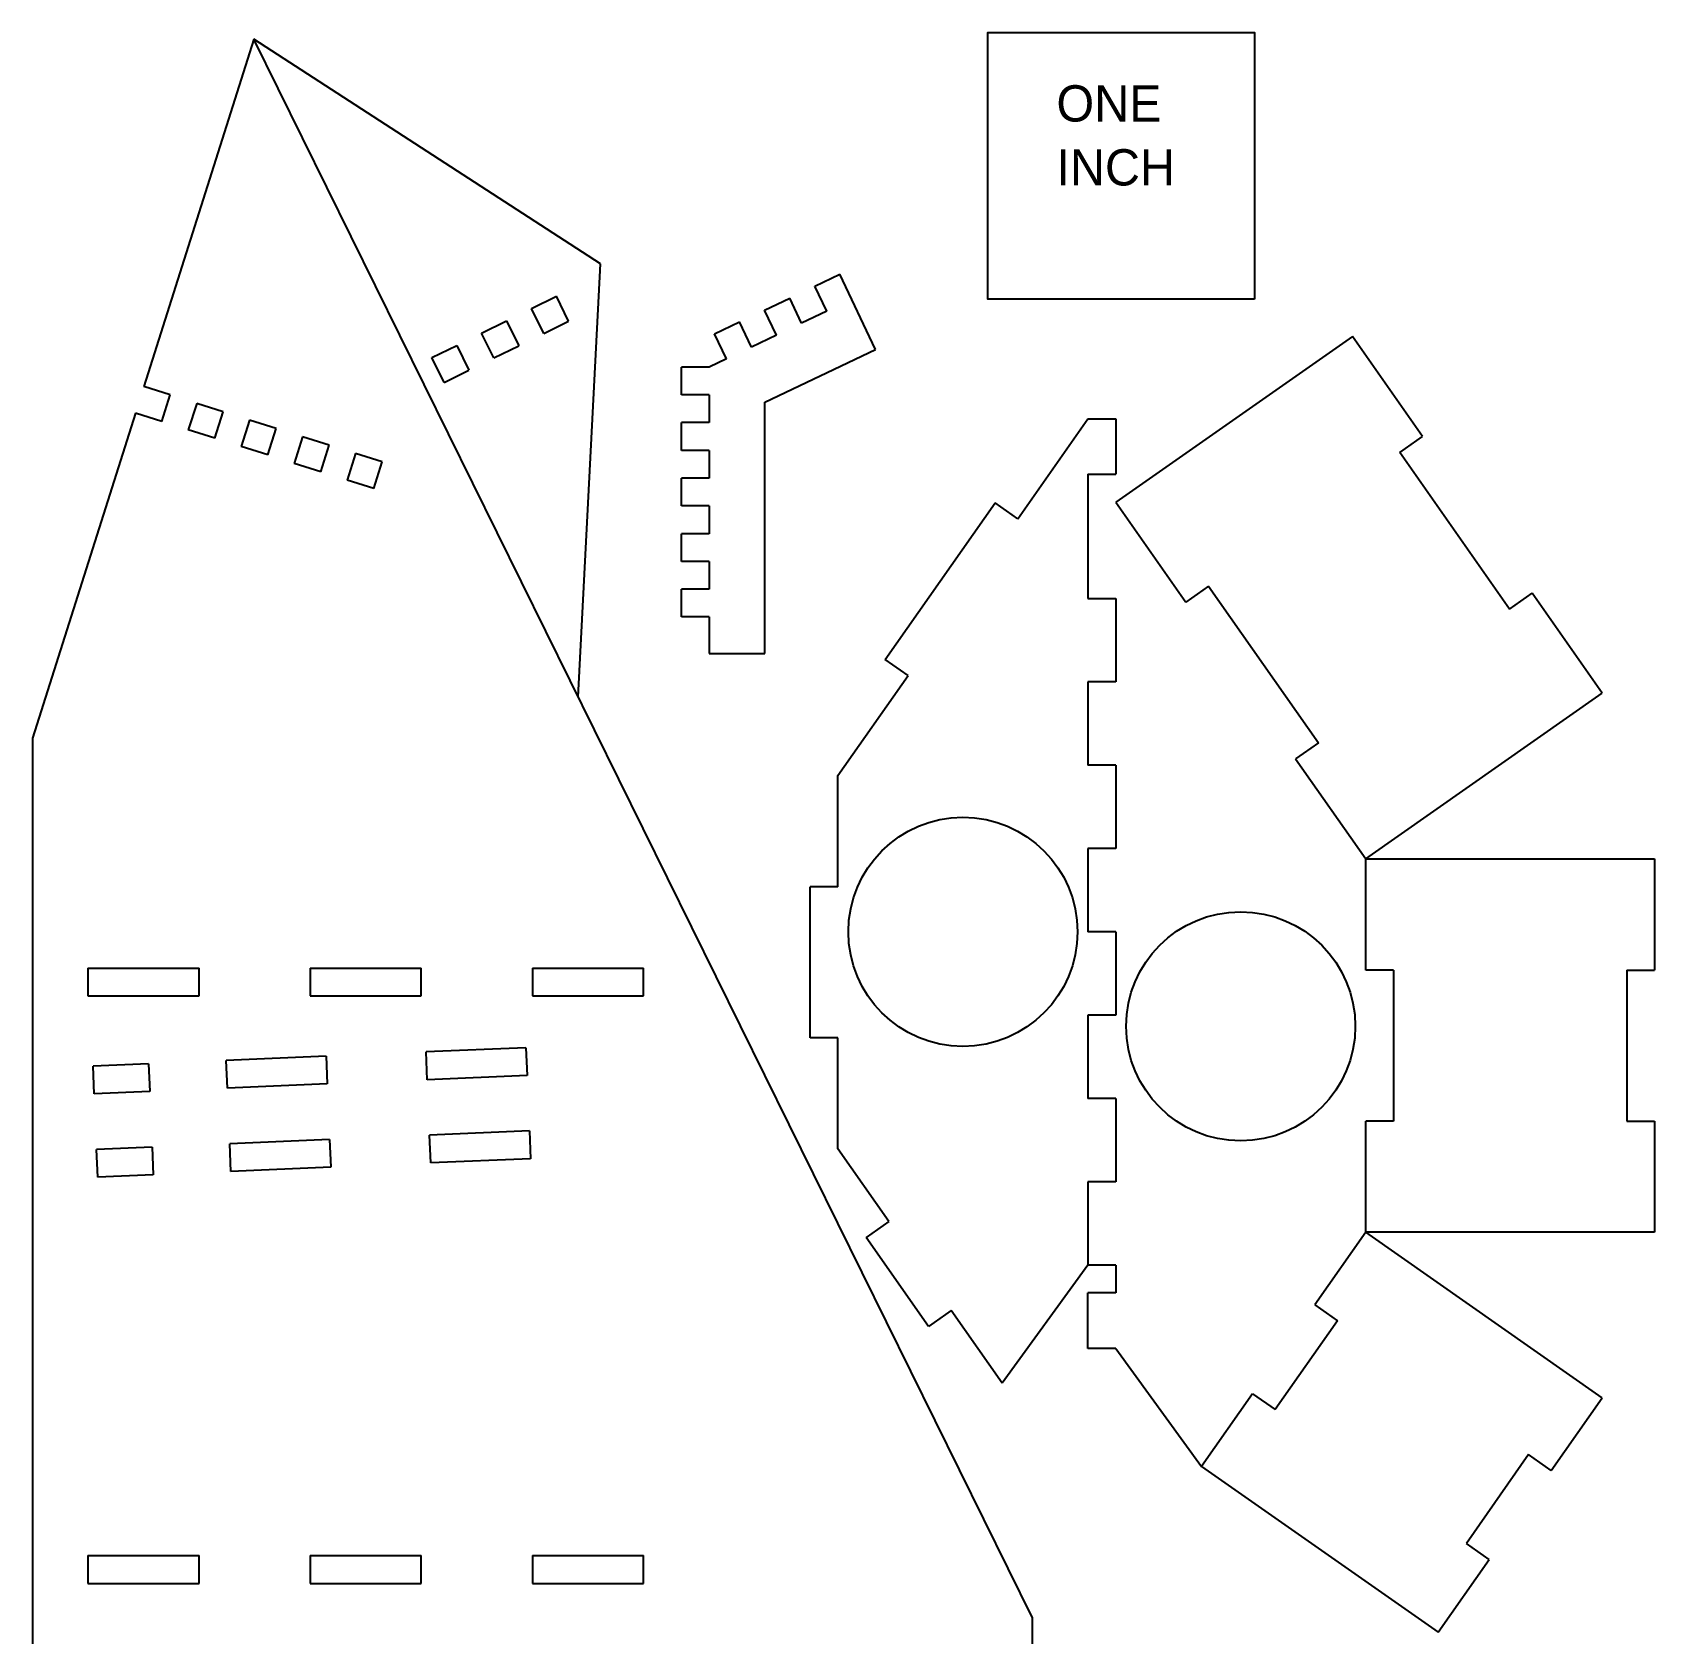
# Model space of a CAD drawing. Header units: inches. Extents: x -78 to 108, y -135 to 142.
# Drawn here: x -77.8 to 107.6, y -41.2 to 141.8 of the extents above; entities that cross this region are included whole.
import ezdxf

# ---------------------------------------------------------------- set-up
doc = ezdxf.new("R2010")
doc.units = ezdxf.units.IN
doc.header["$MEASUREMENT"] = 0
doc.layers.add('02___PRT_ALL_AXES', color=7, linetype='Continuous')

# ---------------------------------------------------------------- blocks, each defined once
blk = doc.blocks.new('block 4')
at = {"color": 7, "lineweight": 25, "true_color": 0xffffff}
blk.add_lwpolyline([(-1.5816, 5.1491), (-1.4414, 5.2182)], dxfattribs=at)
blk = doc.blocks.new('block 5')
at = {"color": 7, "lineweight": 25, "true_color": 0xffffff}
blk.add_lwpolyline([(-1.3013, 5.2873), (-1.1612, 5.3564)], dxfattribs=at)
blk = doc.blocks.new('block 6')
at = {"color": 7, "lineweight": 25, "true_color": 0xffffff}
blk.add_lwpolyline([(-1.021, 5.4255), (-0.8809, 5.4946)], dxfattribs=at)
blk = doc.blocks.new('block 16')
at = {"color": 7, "lineweight": 25, "true_color": 0xffffff}
blk.add_lwpolyline([(-2.5836, 6.9407), (-3.2021, 4.9862)], dxfattribs=at)
blk = doc.blocks.new('block 17')
at = {"color": 7, "lineweight": 25, "true_color": 0xffffff}
blk.add_lwpolyline([(-3.2492, 4.8373), (-3.8281, 3.008)], dxfattribs=at)
blk = doc.blocks.new('block 18')
at = {"color": 7, "lineweight": 25, "true_color": 0xffffff}
blk.add_lwpolyline([(-3.1002, 4.7901), (-3.0531, 4.9391)], dxfattribs=at)
blk = doc.blocks.new('block 19')
at = {"color": 7, "lineweight": 25, "true_color": 0xffffff}
blk.add_lwpolyline([(-2.9041, 4.8919), (-2.9513, 4.743)], dxfattribs=at)
blk = doc.blocks.new('block 20')
at = {"color": 7, "lineweight": 25, "true_color": 0xffffff}
blk.add_lwpolyline([(-1.5125, 5.009), (-1.3723, 5.0781)], dxfattribs=at)
blk = doc.blocks.new('block 21')
at = {"color": 7, "lineweight": 25, "true_color": 0xffffff}
blk.add_lwpolyline([(-1.2322, 5.1472), (-1.0921, 5.2163)], dxfattribs=at)
blk = doc.blocks.new('block 22')
at = {"color": 7, "lineweight": 25, "true_color": 0xffffff}
blk.add_lwpolyline([(-0.9519, 5.2854), (-0.8118, 5.3545)], dxfattribs=at)
blk = doc.blocks.new('block 23')
at = {"color": 7, "lineweight": 25, "true_color": 0xffffff}
blk.add_lwpolyline([(0.0084, 5.2828), (0.1494, 5.3499)], dxfattribs=at)
blk = doc.blocks.new('block 24')
at = {"color": 7, "lineweight": 25, "true_color": 0xffffff}
blk.add_lwpolyline([(0.2905, 5.4171), (0.4316, 5.4843)], dxfattribs=at)
blk = doc.blocks.new('block 25')
at = {"color": 7, "lineweight": 25, "true_color": 0xffffff}
blk.add_lwpolyline([(0.5727, 5.5514), (0.7137, 5.6186)], dxfattribs=at)
blk = doc.blocks.new('block 28')
at = {"color": 7, "lineweight": 25, "true_color": 0xffffff}
blk.add_lwpolyline([(-3.8281, 3.008), (-3.8281, -5.742)], dxfattribs=at)
blk = doc.blocks.new('block 29')
at = {"color": 7, "lineweight": 25, "true_color": 0xffffff}
blk.add_lwpolyline([(-2.8023, 4.6958), (-2.7552, 4.8448)], dxfattribs=at)
blk = doc.blocks.new('block 30')
at = {"color": 7, "lineweight": 25, "true_color": 0xffffff}
blk.add_lwpolyline([(-2.6062, 4.7977), (-2.6533, 4.6487)], dxfattribs=at)
blk = doc.blocks.new('block 31')
at = {"color": 7, "lineweight": 25, "true_color": 0xffffff}
blk.add_lwpolyline([(-2.5044, 4.6015), (-2.4572, 4.7505)], dxfattribs=at)
blk = doc.blocks.new('block 32')
at = {"color": 7, "lineweight": 25, "true_color": 0xffffff}
blk.add_lwpolyline([(0.6398, 5.4104), (0.4988, 5.3432)], dxfattribs=at)
blk = doc.blocks.new('block 33')
at = {"color": 7, "lineweight": 25, "true_color": 0xffffff}
blk.add_lwpolyline([(0.3577, 5.276), (0.2166, 5.2088)], dxfattribs=at)
blk = doc.blocks.new('block 34')
at = {"color": 7, "lineweight": 25, "true_color": 0xffffff}
blk.add_lwpolyline([(0.0755, 5.1417), (-0.0204, 5.096)], dxfattribs=at)
blk = doc.blocks.new('block 35')
at = {"color": 7, "lineweight": 25, "true_color": 0xffffff}
blk.add_lwpolyline([(0.2921, 4.8987), (0.9152, 5.1954)], dxfattribs=at)
blk = doc.blocks.new('block 38')
at = {"color": 7, "lineweight": 25, "true_color": 0xffffff}
blk.add_lwpolyline([(-3.5156, 1.7142), (-3.5156, 1.558)], dxfattribs=at)
blk = doc.blocks.new('block 39')
at = {"color": 7, "lineweight": 25, "true_color": 0xffffff}
blk.add_lwpolyline([(-3.5156, -1.592), (-3.5156, -1.7483)], dxfattribs=at)
blk = doc.blocks.new('block 41')
at = {"color": 7, "lineweight": 25, "true_color": 0xffffff}
blk.add_lwpolyline([(-2.3082, 4.7034), (-2.3554, 4.5544)], dxfattribs=at)
blk = doc.blocks.new('block 42')
at = {"color": 7, "lineweight": 25, "true_color": 0xffffff}
blk.add_lwpolyline([(-2.2064, 4.5073), (-2.1593, 4.6562)], dxfattribs=at)
blk = doc.blocks.new('block 43')
at = {"color": 7, "lineweight": 25, "true_color": 0xffffff}
blk.add_lwpolyline([(-2.0103, 4.6091), (-2.0575, 4.4601)], dxfattribs=at)
blk = doc.blocks.new('block 44')
at = {"color": 7, "lineweight": 25, "true_color": 0xffffff}
blk.add_lwpolyline([(-1.9085, 4.413), (-1.8613, 4.562)], dxfattribs=at)
blk = doc.blocks.new('block 50')
at = {"color": 7, "lineweight": 25, "true_color": 0xffffff}
blk.add_lwpolyline([(-2.8906, -1.7483), (-2.8906, -1.592)], dxfattribs=at)
blk = doc.blocks.new('block 51')
at = {"color": 7, "lineweight": 25, "true_color": 0xffffff}
blk.add_lwpolyline([(-2.8906, 1.558), (-2.8906, 1.7142)], dxfattribs=at)
blk = doc.blocks.new('block 55')
at = {"color": 7, "lineweight": 25, "true_color": 0xffffff}
blk.add_lwpolyline([(-2.2656, 1.7142), (-2.2656, 1.558)], dxfattribs=at)
blk = doc.blocks.new('block 56')
at = {"color": 7, "lineweight": 25, "true_color": 0xffffff}
blk.add_lwpolyline([(-2.2656, -1.592), (-2.2656, -1.7483)], dxfattribs=at)
blk = doc.blocks.new('block 60')
at = {"color": 7, "lineweight": 25, "true_color": 0xffffff}
blk.add_lwpolyline([(-1.6406, -1.7483), (-1.6406, -1.592)], dxfattribs=at)
blk = doc.blocks.new('block 61')
at = {"color": 7, "lineweight": 25, "true_color": 0xffffff}
blk.add_lwpolyline([(-1.6406, 1.558), (-1.6406, 1.7142)], dxfattribs=at)
blk = doc.blocks.new('block 62')
at = {"color": 7, "lineweight": 25, "true_color": 0xffffff}
blk.add_lwpolyline([(3.5968, 5.2688), (2.2657, 4.3367)], dxfattribs=at)
blk = doc.blocks.new('block 69')
at = {"color": 7, "lineweight": 25, "true_color": 0xffffff}
blk.add_lwpolyline([(-1.0156, 1.7142), (-1.0156, 1.558)], dxfattribs=at)
blk = doc.blocks.new('block 70')
at = {"color": 7, "lineweight": 25, "true_color": 0xffffff}
blk.add_lwpolyline([(-1.0156, -1.592), (-1.0156, -1.7483)], dxfattribs=at)
blk = doc.blocks.new('block 72')
at = {"color": 7, "lineweight": 25, "true_color": 0xffffff}
blk.add_lwpolyline([(-0.7591, 3.2411), (-0.6318, 5.6771)], dxfattribs=at)
blk = doc.blocks.new('block 73')
at = {"color": 7, "lineweight": 25, "true_color": 0xffffff}
blk.add_lwpolyline([(0.9695, 3.4499), (1.5871, 4.3319)], dxfattribs=at)
blk = doc.blocks.new('block 74')
at = {"color": 7, "lineweight": 25, "true_color": 0xffffff}
blk.add_lwpolyline([(2.788, 3.8632), (2.66, 3.7735)], dxfattribs=at)
blk = doc.blocks.new('block 75')
at = {"color": 7, "lineweight": 25, "true_color": 0xffffff}
blk.add_lwpolyline([(-3.5156, -1.7483), (-2.8906, -1.7483)], dxfattribs=at)
blk = doc.blocks.new('block 76')
at = {"color": 7, "lineweight": 25, "true_color": 0xffffff}
blk.add_lwpolyline([(-2.2656, -1.7483), (-1.6406, -1.7483)], dxfattribs=at)
blk = doc.blocks.new('block 77')
at = {"color": 7, "lineweight": 25, "true_color": 0xffffff}
blk.add_lwpolyline([(-1.0156, -1.7483), (-0.3906, -1.7483)], dxfattribs=at)
blk = doc.blocks.new('block 78')
at = {"color": 7, "lineweight": 25, "true_color": 0xffffff}
blk.add_lwpolyline([(-3.5156, -1.592), (-2.8906, -1.592)], dxfattribs=at)
blk = doc.blocks.new('block 79')
at = {"color": 7, "lineweight": 25, "true_color": 0xffffff}
blk.add_lwpolyline([(-2.2656, -1.592), (-1.6406, -1.592)], dxfattribs=at)
blk = doc.blocks.new('block 80')
at = {"color": 7, "lineweight": 25, "true_color": 0xffffff}
blk.add_lwpolyline([(-1.0156, -1.592), (-0.3906, -1.592)], dxfattribs=at)
blk = doc.blocks.new('block 83')
at = {"color": 7, "lineweight": 25, "true_color": 0xffffff}
blk.add_lwpolyline([(-0.3906, -1.7483), (-0.3906, -1.592)], dxfattribs=at)
blk = doc.blocks.new('block 84')
at = {"color": 7, "lineweight": 25, "true_color": 0xffffff}
blk.add_lwpolyline([(-0.3906, 1.558), (-0.3906, 1.7142)], dxfattribs=at)
blk = doc.blocks.new('block 85')
at = {"color": 7, "lineweight": 25, "true_color": 0xffffff}
blk.add_lwpolyline([(0.7032, 2.7971), (1.0975, 3.3603)], dxfattribs=at)
blk = doc.blocks.new('block 86')
at = {"color": 7, "lineweight": 25, "true_color": 0xffffff}
blk.add_lwpolyline([(1.7151, 4.2423), (2.1094, 4.8055)], dxfattribs=at)
blk = doc.blocks.new('block 88')
at = {"color": 7, "lineweight": 25, "true_color": 0xffffff}
blk.add_lwpolyline([(-0.1767, 3.6898), (-0.1767, 3.846)], dxfattribs=at)
blk = doc.blocks.new('block 89')
at = {"color": 7, "lineweight": 25, "true_color": 0xffffff}
blk.add_lwpolyline([(-0.1767, 4.0023), (-0.1767, 4.1585)], dxfattribs=at)
blk = doc.blocks.new('block 90')
at = {"color": 7, "lineweight": 25, "true_color": 0xffffff}
blk.add_lwpolyline([(-0.1767, 4.3148), (-0.1767, 4.471)], dxfattribs=at)
blk = doc.blocks.new('block 91')
at = {"color": 7, "lineweight": 25, "true_color": 0xffffff}
blk.add_lwpolyline([(-0.1767, 4.6273), (-0.1767, 4.7835)], dxfattribs=at)
blk = doc.blocks.new('block 92')
at = {"color": 7, "lineweight": 25, "true_color": 0xffffff}
blk.add_lwpolyline([(-0.1767, 4.9398), (-0.1767, 5.096)], dxfattribs=at)
blk = doc.blocks.new('block 93')
at = {"color": 7, "lineweight": 25, "true_color": 0xffffff}
blk.add_lwpolyline([(-0.0204, 4.9398), (-0.0204, 4.7835)], dxfattribs=at)
blk = doc.blocks.new('block 94')
at = {"color": 7, "lineweight": 25, "true_color": 0xffffff}
blk.add_lwpolyline([(-0.0204, 4.6273), (-0.0204, 4.471)], dxfattribs=at)
blk = doc.blocks.new('block 95')
at = {"color": 7, "lineweight": 25, "true_color": 0xffffff}
blk.add_lwpolyline([(-0.0204, 4.3148), (-0.0204, 4.1585)], dxfattribs=at)
blk = doc.blocks.new('block 96')
at = {"color": 7, "lineweight": 25, "true_color": 0xffffff}
blk.add_lwpolyline([(-0.0204, 4.0023), (-0.0204, 3.846)], dxfattribs=at)
blk = doc.blocks.new('block 97')
at = {"color": 7, "lineweight": 25, "true_color": 0xffffff}
blk.add_lwpolyline([(-0.0204, 3.6898), (-0.0204, 3.4835)], dxfattribs=at)
blk = doc.blocks.new('block 98')
at = {"color": 7, "lineweight": 25, "true_color": 0xffffff}
blk.add_lwpolyline([(3.4056, 2.9812), (3.2776, 2.8915)], dxfattribs=at)
blk = doc.blocks.new('block 99')
at = {"color": 7, "lineweight": 25, "true_color": 0xffffff}
blk.add_lwpolyline([(2.2657, -0.4258), (2.1094, -0.4258)], dxfattribs=at)
blk = doc.blocks.new('block 104')
at = {"color": 7, "lineweight": 25, "true_color": 0xffffff}
blk.add_lwpolyline([(0.2921, 3.4835), (0.2921, 4.8987)], dxfattribs=at)
blk = doc.blocks.new('block 105')
at = {"color": 7, "lineweight": 25, "true_color": 0xffffff}
blk.add_lwpolyline([(0.5469, 1.3221), (0.5469, 2.1721)], dxfattribs=at)
blk = doc.blocks.new('block 106')
at = {"color": 7, "lineweight": 25, "true_color": 0xffffff}
blk.add_lwpolyline([(0.7032, 0.6971), (0.7032, 1.3221)], dxfattribs=at)
blk = doc.blocks.new('block 107')
at = {"color": 7, "lineweight": 25, "true_color": 0xffffff}
blk.add_lwpolyline([(0.7032, 2.1721), (0.7032, 2.7971)], dxfattribs=at)
blk = doc.blocks.new('block 108')
at = {"color": 7, "lineweight": 25, "true_color": 0xffffff}
blk.add_lwpolyline([(3.6719, 2.3284), (5.003, 3.2604)], dxfattribs=at)
blk = doc.blocks.new('block 109')
at = {"color": 7, "lineweight": 25, "true_color": 0xffffff}
blk.add_lwpolyline([(0.9899, 0.2876), (0.862, 0.1979)], dxfattribs=at)
blk = doc.blocks.new('block 110')
at = {"color": 7, "lineweight": 25, "true_color": 0xffffff}
blk.add_lwpolyline([(2.2657, -0.1133), (2.1094, -0.1133)], dxfattribs=at)
blk = doc.blocks.new('block 111')
at = {"color": 7, "lineweight": 25, "true_color": 0xffffff}
blk.add_lwpolyline([(2.2657, 0.043), (2.1094, 0.043)], dxfattribs=at)
blk = doc.blocks.new('block 115')
at = {"color": 7, "lineweight": 25, "true_color": 0xffffff}
blk.add_lwpolyline([(1.7969, -1.942), (-2.5836, 6.9407)], dxfattribs=at)
blk = doc.blocks.new('block 116')
at = {"color": 7, "lineweight": 25, "true_color": 0xffffff}
blk.add_lwpolyline([(5.2969, 0.2284), (3.6719, 0.2284)], dxfattribs=at)
blk = doc.blocks.new('block 117')
at = {"color": 7, "lineweight": 25, "true_color": 0xffffff}
blk.add_lwpolyline([(2.2657, 0.5117), (2.1094, 0.5117)], dxfattribs=at)
blk = doc.blocks.new('block 118')
at = {"color": 7, "lineweight": 25, "true_color": 0xffffff}
blk.add_lwpolyline([(2.7484, -1.0905), (4.0795, -2.0226)], dxfattribs=at)
blk = doc.blocks.new('block 119')
at = {"color": 7, "lineweight": 25, "true_color": 0xffffff}
blk.add_lwpolyline([(1.2119, -0.3018), (0.862, 0.1979)], dxfattribs=at)
blk = doc.blocks.new('block 120')
at = {"color": 7, "lineweight": 25, "true_color": 0xffffff}
blk.add_lwpolyline([(1.6266, -0.6217), (1.3399, -0.2122)], dxfattribs=at)
blk = doc.blocks.new('block 121')
at = {"color": 7, "lineweight": 25, "true_color": 0xffffff}
blk.add_lwpolyline([(0.9899, 0.2876), (0.7032, 0.6971)], dxfattribs=at)
blk = doc.blocks.new('block 122')
at = {"color": 7, "lineweight": 25, "true_color": 0xffffff}
blk.add_lwpolyline([(-1.5125, 5.009), (-1.5816, 5.1491)], dxfattribs=at)
blk = doc.blocks.new('block 123')
at = {"color": 7, "lineweight": 25, "true_color": 0xffffff}
blk.add_lwpolyline([(-1.4414, 5.2182), (-1.3723, 5.0781)], dxfattribs=at)
blk = doc.blocks.new('block 124')
at = {"color": 7, "lineweight": 25, "true_color": 0xffffff}
blk.add_lwpolyline([(-1.2322, 5.1472), (-1.3013, 5.2873)], dxfattribs=at)
blk = doc.blocks.new('block 125')
at = {"color": 7, "lineweight": 25, "true_color": 0xffffff}
blk.add_lwpolyline([(-1.1612, 5.3564), (-1.0921, 5.2163)], dxfattribs=at)
blk = doc.blocks.new('block 126')
at = {"color": 7, "lineweight": 25, "true_color": 0xffffff}
blk.add_lwpolyline([(1.7969, -5.742), (1.7969, -1.942)], dxfattribs=at)
blk = doc.blocks.new('block 127')
at = {"color": 7, "lineweight": 25, "true_color": 0xffffff}
blk.add_lwpolyline([(1.3399, -0.2122), (1.2119, -0.3018)], dxfattribs=at)
blk = doc.blocks.new('block 128')
at = {"color": 7, "lineweight": 25, "true_color": 0xffffff}
blk.add_lwpolyline([(3.8282, 0.8534), (3.6719, 0.8534)], dxfattribs=at)
blk = doc.blocks.new('block 129')
at = {"color": 7, "lineweight": 25, "true_color": 0xffffff}
blk.add_lwpolyline([(5.1407, 0.8534), (5.2969, 0.8534)], dxfattribs=at)
blk = doc.blocks.new('block 130')
at = {"color": 7, "lineweight": 25, "true_color": 0xffffff}
blk.add_lwpolyline([(2.2657, 0.9805), (2.1094, 0.9805)], dxfattribs=at)
blk = doc.blocks.new('block 131')
at = {"color": 7, "lineweight": 25, "true_color": 0xffffff}
blk.add_lwpolyline([(3.0352, -0.6809), (3.1632, -0.7705)], dxfattribs=at)
blk = doc.blocks.new('block 132')
at = {"color": 7, "lineweight": 25, "true_color": 0xffffff}
blk.add_lwpolyline([(2.2657, -0.4258), (2.7484, -1.0905)], dxfattribs=at)
blk = doc.blocks.new('block 133')
at = {"color": 7, "lineweight": 25, "true_color": 0xffffff}
blk.add_lwpolyline([(-0.9519, 5.2854), (-1.021, 5.4255)], dxfattribs=at)
blk = doc.blocks.new('block 134')
at = {"color": 7, "lineweight": 25, "true_color": 0xffffff}
blk.add_lwpolyline([(-0.8118, 5.3545), (-0.8809, 5.4946)], dxfattribs=at)
blk = doc.blocks.new('block 137')
at = {"color": 7, "lineweight": 25, "true_color": 0xffffff}
blk.add_lwpolyline([(2.1094, 4.493), (2.1094, 3.793)], dxfattribs=at)
blk = doc.blocks.new('block 138')
at = {"color": 7, "lineweight": 25, "true_color": 0xffffff}
blk.add_lwpolyline([(2.1094, 3.3242), (2.1094, 2.8555)], dxfattribs=at)
blk = doc.blocks.new('block 139')
at = {"color": 7, "lineweight": 25, "true_color": 0xffffff}
blk.add_lwpolyline([(2.1094, 2.3867), (2.1094, 1.918)], dxfattribs=at)
blk = doc.blocks.new('block 140')
at = {"color": 7, "lineweight": 25, "true_color": 0xffffff}
blk.add_lwpolyline([(2.1094, 1.4492), (2.1094, 0.9805)], dxfattribs=at)
blk = doc.blocks.new('block 141')
at = {"color": 7, "lineweight": 25, "true_color": 0xffffff}
blk.add_lwpolyline([(2.1094, 0.5117), (2.1094, 0.043)], dxfattribs=at)
blk = doc.blocks.new('block 142')
at = {"color": 7, "lineweight": 25, "true_color": 0xffffff}
blk.add_lwpolyline([(2.1094, -0.4258), (2.1094, -0.1133)], dxfattribs=at)
blk = doc.blocks.new('block 143')
at = {"color": 7, "lineweight": 25, "true_color": 0xffffff}
blk.add_lwpolyline([(2.2657, 4.8055), (2.2657, 4.493)], dxfattribs=at)
blk = doc.blocks.new('block 144')
at = {"color": 7, "lineweight": 25, "true_color": 0xffffff}
blk.add_lwpolyline([(2.2657, 3.793), (2.2657, 3.3242)], dxfattribs=at)
blk = doc.blocks.new('block 145')
at = {"color": 7, "lineweight": 25, "true_color": 0xffffff}
blk.add_lwpolyline([(2.2657, 2.8555), (2.2657, 2.3867)], dxfattribs=at)
blk = doc.blocks.new('block 146')
at = {"color": 7, "lineweight": 25, "true_color": 0xffffff}
blk.add_lwpolyline([(2.2657, 1.918), (2.2657, 1.4492)], dxfattribs=at)
blk = doc.blocks.new('block 147')
at = {"color": 7, "lineweight": 25, "true_color": 0xffffff}
blk.add_lwpolyline([(2.2657, 0.9805), (2.2657, 0.5117)], dxfattribs=at)
blk = doc.blocks.new('block 148')
at = {"color": 7, "lineweight": 25, "true_color": 0xffffff}
blk.add_lwpolyline([(2.2657, 0.043), (2.2657, -0.1133)], dxfattribs=at)
blk = doc.blocks.new('block 149')
at = {"color": 7, "lineweight": 25, "true_color": 0xffffff}
blk.add_lwpolyline([(2.1094, 0.043), (1.6266, -0.6217)], dxfattribs=at)
blk = doc.blocks.new('block 150')
at = {"color": 7, "lineweight": 25, "true_color": 0xffffff}
blk.add_lwpolyline([(0.7032, 1.3221), (0.5469, 1.3221)], dxfattribs=at)
blk = doc.blocks.new('block 151')
at = {"color": 7, "lineweight": 25, "true_color": 0xffffff}
blk.add_lwpolyline([(2.2657, 1.4492), (2.1094, 1.4492)], dxfattribs=at)
blk = doc.blocks.new('block 152')
at = {"color": 7, "lineweight": 25, "true_color": 0xffffff}
blk.add_lwpolyline([(-3.5156, 1.558), (-2.8906, 1.558)], dxfattribs=at)
blk = doc.blocks.new('block 153')
at = {"color": 7, "lineweight": 25, "true_color": 0xffffff}
blk.add_lwpolyline([(-2.2656, 1.558), (-1.6406, 1.558)], dxfattribs=at)
blk = doc.blocks.new('block 154')
at = {"color": 7, "lineweight": 25, "true_color": 0xffffff}
blk.add_lwpolyline([(-1.0156, 1.558), (-0.3906, 1.558)], dxfattribs=at)
blk = doc.blocks.new('block 155')
at = {"color": 7, "lineweight": 25, "true_color": 0xffffff}
blk.add_lwpolyline([(3.8282, 1.7034), (3.6719, 1.7034)], dxfattribs=at)
blk = doc.blocks.new('block 156')
at = {"color": 7, "lineweight": 25, "true_color": 0xffffff}
blk.add_lwpolyline([(5.1407, 1.7034), (5.2969, 1.7034)], dxfattribs=at)
blk = doc.blocks.new('block 157')
at = {"color": 7, "lineweight": 25, "true_color": 0xffffff}
blk.add_lwpolyline([(-3.5156, 1.7142), (-2.8906, 1.7142)], dxfattribs=at)
blk = doc.blocks.new('block 158')
at = {"color": 7, "lineweight": 25, "true_color": 0xffffff}
blk.add_lwpolyline([(-2.2656, 1.7142), (-1.6406, 1.7142)], dxfattribs=at)
blk = doc.blocks.new('block 159')
at = {"color": 7, "lineweight": 25, "true_color": 0xffffff}
blk.add_lwpolyline([(-1.0156, 1.7142), (-0.3906, 1.7142)], dxfattribs=at)
blk = doc.blocks.new('block 160')
at = {"color": 7, "lineweight": 25, "true_color": 0xffffff}
blk.add_lwpolyline([(3.3851, -0.1812), (3.5131, -0.2708)], dxfattribs=at)
blk = doc.blocks.new('block 161')
at = {"color": 7, "lineweight": 25, "true_color": 0xffffff}
blk.add_lwpolyline([(0.0755, 5.1417), (0.0084, 5.2828)], dxfattribs=at)
blk = doc.blocks.new('block 162')
at = {"color": 7, "lineweight": 25, "true_color": 0xffffff}
blk.add_lwpolyline([(2.2657, 1.918), (2.1094, 1.918)], dxfattribs=at)
blk = doc.blocks.new('block 163')
at = {"color": 7, "lineweight": 25, "true_color": 0xffffff}
blk.add_lwpolyline([(0.7032, 2.1721), (0.5469, 2.1721)], dxfattribs=at)
blk = doc.blocks.new('block 164')
at = {"color": 7, "lineweight": 25, "true_color": 0xffffff}
blk.add_lwpolyline([(3.6719, 2.3284), (5.2969, 2.3284)], dxfattribs=at)
blk = doc.blocks.new('block 165')
at = {"color": 7, "lineweight": 25, "true_color": 0xffffff}
blk.add_lwpolyline([(2.2657, 2.3867), (2.1094, 2.3867)], dxfattribs=at)
blk = doc.blocks.new('block 166')
at = {"color": 7, "lineweight": 25, "true_color": 0xffffff}
blk.add_lwpolyline([(5.003, -0.7037), (3.6719, 0.2284)], dxfattribs=at)
blk = doc.blocks.new('block 167')
at = {"color": 7, "lineweight": 25, "true_color": 0xffffff}
blk.add_lwpolyline([(0.2166, 5.2088), (0.1494, 5.3499)], dxfattribs=at)
blk = doc.blocks.new('block 168')
at = {"color": 7, "lineweight": 25, "true_color": 0xffffff}
blk.add_lwpolyline([(0.3577, 5.276), (0.2905, 5.4171)], dxfattribs=at)
blk = doc.blocks.new('block 169')
at = {"color": 7, "lineweight": 25, "true_color": 0xffffff}
blk.add_lwpolyline([(0.4988, 5.3432), (0.4316, 5.4843)], dxfattribs=at)
blk = doc.blocks.new('block 170')
at = {"color": 7, "lineweight": 25, "true_color": 0xffffff}
blk.add_lwpolyline([(0.6398, 5.4104), (0.5727, 5.5514)], dxfattribs=at)
blk = doc.blocks.new('block 179')
at = {"color": 7, "lineweight": 25, "true_color": 0xffffff}
blk.add_lwpolyline([(3.6719, 0.2284), (3.3851, -0.1812)], dxfattribs=at)
blk = doc.blocks.new('block 180')
at = {"color": 7, "lineweight": 25, "true_color": 0xffffff}
blk.add_lwpolyline([(3.0352, -0.6809), (2.7484, -1.0905)], dxfattribs=at)
blk = doc.blocks.new('block 181')
at = {"color": 7, "lineweight": 25, "true_color": 0xffffff}
blk.add_lwpolyline([(3.5131, -0.2708), (3.1632, -0.7705)], dxfattribs=at)
blk = doc.blocks.new('block 182')
at = {"color": 7, "lineweight": 25, "true_color": 0xffffff}
blk.add_lwpolyline([(2.2657, 2.8555), (2.1094, 2.8555)], dxfattribs=at)
blk = doc.blocks.new('block 183')
at = {"color": 7, "lineweight": 25, "true_color": 0xffffff}
blk.add_lwpolyline([(0.9152, 5.1954), (0.7137, 5.6186)], dxfattribs=at)
blk = doc.blocks.new('block 184')
at = {"color": 7, "lineweight": 25, "true_color": 0xffffff}
blk.add_lwpolyline([(3.6719, 0.2284), (3.6719, 0.8534)], dxfattribs=at)
blk = doc.blocks.new('block 185')
at = {"color": 7, "lineweight": 25, "true_color": 0xffffff}
blk.add_lwpolyline([(3.6719, 1.7034), (3.6719, 2.3284)], dxfattribs=at)
blk = doc.blocks.new('block 186')
at = {"color": 7, "lineweight": 25, "true_color": 0xffffff}
blk.add_lwpolyline([(3.8282, 1.7034), (3.8282, 0.8534)], dxfattribs=at)
blk = doc.blocks.new('block 190')
at = {"color": 7, "lineweight": 25, "true_color": 0xffffff}
blk.add_lwpolyline([(2.2657, 3.3242), (2.1094, 3.3242)], dxfattribs=at)
blk = doc.blocks.new('block 191')
at = {"color": 7, "lineweight": 25, "true_color": 0xffffff}
blk.add_lwpolyline([(-0.0204, 3.4835), (0.2921, 3.4835)], dxfattribs=at)
blk = doc.blocks.new('block 192')
at = {"color": 7, "lineweight": 25, "true_color": 0xffffff}
blk.add_lwpolyline([(-1.9085, 4.413), (-2.0575, 4.4601)], dxfattribs=at)
blk = doc.blocks.new('block 193')
at = {"color": 7, "lineweight": 25, "true_color": 0xffffff}
blk.add_lwpolyline([(-2.2064, 4.5073), (-2.3554, 4.5544)], dxfattribs=at)
blk = doc.blocks.new('block 194')
at = {"color": 7, "lineweight": 25, "true_color": 0xffffff}
blk.add_lwpolyline([(-2.5044, 4.6015), (-2.6533, 4.6487)], dxfattribs=at)
blk = doc.blocks.new('block 195')
at = {"color": 7, "lineweight": 25, "true_color": 0xffffff}
blk.add_lwpolyline([(-2.8023, 4.6958), (-2.9513, 4.743)], dxfattribs=at)
blk = doc.blocks.new('block 196')
at = {"color": 7, "lineweight": 25, "true_color": 0xffffff}
blk.add_lwpolyline([(-3.1002, 4.7901), (-3.2492, 4.8373)], dxfattribs=at)
blk = doc.blocks.new('block 197')
at = {"color": 7, "lineweight": 25, "true_color": 0xffffff}
blk.add_lwpolyline([(1.0975, 3.3603), (0.9695, 3.4499)], dxfattribs=at)
blk = doc.blocks.new('block 201')
at = {"color": 7, "lineweight": 25, "true_color": 0xffffff}
blk.add_lwpolyline([(-0.0204, 3.6898), (-0.1767, 3.6898)], dxfattribs=at)
blk = doc.blocks.new('block 202')
at = {"color": 7, "lineweight": 25, "true_color": 0xffffff}
blk.add_lwpolyline([(2.1094, 3.793), (2.2657, 3.793)], dxfattribs=at)
blk = doc.blocks.new('block 203')
at = {"color": 7, "lineweight": 25, "true_color": 0xffffff}
blk.add_lwpolyline([(-0.0204, 3.846), (-0.1767, 3.846)], dxfattribs=at)
blk = doc.blocks.new('block 204')
at = {"color": 7, "lineweight": 25, "true_color": 0xffffff}
blk.add_lwpolyline([(-0.0204, 4.0023), (-0.1767, 4.0023)], dxfattribs=at)
blk = doc.blocks.new('block 205')
at = {"color": 7, "lineweight": 25, "true_color": 0xffffff}
blk.add_lwpolyline([(-1.8613, 4.562), (-2.0103, 4.6091)], dxfattribs=at)
blk = doc.blocks.new('block 206')
at = {"color": 7, "lineweight": 25, "true_color": 0xffffff}
blk.add_lwpolyline([(-2.1593, 4.6562), (-2.3082, 4.7034)], dxfattribs=at)
blk = doc.blocks.new('block 207')
at = {"color": 7, "lineweight": 25, "true_color": 0xffffff}
blk.add_lwpolyline([(-2.4572, 4.7505), (-2.6062, 4.7977)], dxfattribs=at)
blk = doc.blocks.new('block 208')
at = {"color": 7, "lineweight": 25, "true_color": 0xffffff}
blk.add_lwpolyline([(-2.7552, 4.8448), (-2.9041, 4.8919)], dxfattribs=at)
blk = doc.blocks.new('block 209')
at = {"color": 7, "lineweight": 25, "true_color": 0xffffff}
blk.add_lwpolyline([(-3.0531, 4.9391), (-3.2021, 4.9862)], dxfattribs=at)
blk = doc.blocks.new('block 210')
at = {"color": 7, "lineweight": 25, "true_color": 0xffffff}
blk.add_lwpolyline([(2.2657, 4.3367), (2.66, 3.7735)], dxfattribs=at)
blk = doc.blocks.new('block 211')
at = {"color": 7, "lineweight": 25, "true_color": 0xffffff}
blk.add_lwpolyline([(3.2776, 2.8915), (3.6719, 2.3284)], dxfattribs=at)
blk = doc.blocks.new('block 212')
at = {"color": 7, "lineweight": 25, "true_color": 0xffffff}
blk.add_lwpolyline([(2.788, 3.8632), (3.4056, 2.9812)], dxfattribs=at)
blk = doc.blocks.new('block 214')
at = {"color": 7, "lineweight": 25, "true_color": 0xffffff}
blk.add_lwpolyline([(5.1407, 1.7034), (5.1407, 0.8534)], dxfattribs=at)
blk = doc.blocks.new('block 217')
at = {"color": 7, "lineweight": 25, "true_color": 0xffffff}
blk.add_lwpolyline([(-0.0204, 4.1585), (-0.1767, 4.1585)], dxfattribs=at)
blk = doc.blocks.new('block 218')
at = {"color": 7, "lineweight": 25, "true_color": 0xffffff}
blk.add_lwpolyline([(-0.0204, 4.3148), (-0.1767, 4.3148)], dxfattribs=at)
blk = doc.blocks.new('block 219')
at = {"color": 7, "lineweight": 25, "true_color": 0xffffff}
blk.add_lwpolyline([(-0.0204, 4.471), (-0.1767, 4.471)], dxfattribs=at)
blk = doc.blocks.new('block 220')
at = {"color": 7, "lineweight": 25, "true_color": 0xffffff}
blk.add_lwpolyline([(2.1094, 4.493), (2.2657, 4.493)], dxfattribs=at)
blk = doc.blocks.new('block 221')
at = {"color": 7, "lineweight": 25, "true_color": 0xffffff}
blk.add_lwpolyline([(-0.6318, 5.6771), (-2.5836, 6.9407)], dxfattribs=at)
blk = doc.blocks.new('block 222')
at = {"color": 7, "lineweight": 25, "true_color": 0xffffff}
blk.add_lwpolyline([(1.7151, 4.2423), (1.5871, 4.3319)], dxfattribs=at)
blk = doc.blocks.new('block 223')
at = {"color": 7, "lineweight": 25, "true_color": 0xffffff}
blk.add_lwpolyline([(5.2969, 2.3284), (5.2969, 1.7034)], dxfattribs=at)
blk = doc.blocks.new('block 224')
at = {"color": 7, "lineweight": 25, "true_color": 0xffffff}
blk.add_lwpolyline([(5.2969, 0.8534), (5.2969, 0.2284)], dxfattribs=at)
blk = doc.blocks.new('block 227')
at = {"color": 7, "lineweight": 25, "true_color": 0xffffff}
blk.add_lwpolyline([(-0.0204, 4.6273), (-0.1767, 4.6273)], dxfattribs=at)
blk = doc.blocks.new('block 228')
at = {"color": 7, "lineweight": 25, "true_color": 0xffffff}
blk.add_lwpolyline([(-0.0204, 4.7835), (-0.1767, 4.7835)], dxfattribs=at)
blk = doc.blocks.new('block 229')
at = {"color": 7, "lineweight": 25, "true_color": 0xffffff}
blk.add_lwpolyline([(2.1094, 4.8055), (2.2657, 4.8055)], dxfattribs=at)
blk = doc.blocks.new('block 230')
at = {"color": 7, "lineweight": 25, "true_color": 0xffffff}
blk.add_lwpolyline([(-0.0204, 4.9398), (-0.1767, 4.9398)], dxfattribs=at)
blk = doc.blocks.new('block 231')
at = {"color": 7, "lineweight": 25, "true_color": 0xffffff}
blk.add_lwpolyline([(-0.0204, 5.096), (-0.1767, 5.096)], dxfattribs=at)
blk = doc.blocks.new('block 249')
at = {"layer": '02___PRT_ALL_AXES', "color": 7, "lineweight": 25, "true_color": 0xffffff}
blk.add_lwpolyline([(-3.4608, 0.538), (-3.4674, 0.6941)], dxfattribs=at)
blk = doc.blocks.new('block 250')
at = {"layer": '02___PRT_ALL_AXES', "color": 7, "lineweight": 25, "true_color": 0xffffff}
blk.add_lwpolyline([(-3.4807, 1.0063), (-3.4873, 1.1624)], dxfattribs=at)
blk = doc.blocks.new('block 251')
at = {"layer": '02___PRT_ALL_AXES', "color": 7, "lineweight": 25, "true_color": 0xffffff}
blk.add_lwpolyline([(-3.1751, 1.1757), (-3.1685, 1.0196)], dxfattribs=at)
blk = doc.blocks.new('block 252')
at = {"layer": '02___PRT_ALL_AXES', "color": 7, "lineweight": 25, "true_color": 0xffffff}
blk.add_lwpolyline([(-3.1552, 0.7074), (-3.1486, 0.5513)], dxfattribs=at)
blk = doc.blocks.new('block 267')
at = {"layer": '02___PRT_ALL_AXES', "color": 7, "lineweight": 25, "true_color": 0xffffff}
blk.add_lwpolyline([(-2.7115, 0.5699), (-2.7181, 0.726)], dxfattribs=at)
blk = doc.blocks.new('block 268')
at = {"layer": '02___PRT_ALL_AXES', "color": 7, "lineweight": 25, "true_color": 0xffffff}
blk.add_lwpolyline([(-2.7314, 1.0382), (-2.738, 1.1943)], dxfattribs=at)
blk = doc.blocks.new('block 271')
at = {"layer": '02___PRT_ALL_AXES', "color": 7, "lineweight": 25, "true_color": 0xffffff}
blk.add_lwpolyline([(-2.176, 1.2182), (-2.1694, 1.0621)], dxfattribs=at)
blk = doc.blocks.new('block 272')
at = {"layer": '02___PRT_ALL_AXES', "color": 7, "lineweight": 25, "true_color": 0xffffff}
blk.add_lwpolyline([(-2.1561, 0.7499), (-2.1495, 0.5938)], dxfattribs=at)
blk = doc.blocks.new('block 275')
at = {"layer": '02___PRT_ALL_AXES', "color": 7, "lineweight": 25, "true_color": 0xffffff}
blk.add_lwpolyline([(-1.5875, 0.6177), (-1.5941, 0.7738)], dxfattribs=at)
blk = doc.blocks.new('block 276')
at = {"layer": '02___PRT_ALL_AXES', "color": 7, "lineweight": 25, "true_color": 0xffffff}
blk.add_lwpolyline([(-1.6074, 1.086), (-1.614, 1.2421)], dxfattribs=at)
blk = doc.blocks.new('block 279')
at = {"layer": '02___PRT_ALL_AXES', "color": 7, "lineweight": 25, "true_color": 0xffffff}
blk.add_lwpolyline([(-1.052, 1.266), (-1.0454, 1.1099)], dxfattribs=at)
blk = doc.blocks.new('block 280')
at = {"layer": '02___PRT_ALL_AXES', "color": 7, "lineweight": 25, "true_color": 0xffffff}
blk.add_lwpolyline([(-1.0321, 0.7977), (-1.0255, 0.6416)], dxfattribs=at)
blk = doc.blocks.new('block 283')
at = {"layer": '02___PRT_ALL_AXES', "color": 7, "lineweight": 25, "true_color": 0xffffff}
blk.add_lwpolyline([(3.8631, 4.616), (3.9911, 4.7056)], dxfattribs=at)
blk = doc.blocks.new('block 291')
at = {"layer": '02___PRT_ALL_AXES', "color": 7, "lineweight": 25, "true_color": 0xffffff}
blk.add_lwpolyline([(4.4807, 3.734), (4.6087, 3.8236)], dxfattribs=at)
blk = doc.blocks.new('block 296')
at = {"layer": '02___PRT_ALL_AXES', "color": 7, "lineweight": 25, "true_color": 0xffffff}
blk.add_lwpolyline([(-1.0255, 0.6416), (-1.5875, 0.6177)], dxfattribs=at)
blk = doc.blocks.new('block 297')
at = {"layer": '02___PRT_ALL_AXES', "color": 7, "lineweight": 25, "true_color": 0xffffff}
blk.add_lwpolyline([(-2.1495, 0.5938), (-2.7115, 0.5699)], dxfattribs=at)
blk = doc.blocks.new('block 298')
at = {"layer": '02___PRT_ALL_AXES', "color": 7, "lineweight": 25, "true_color": 0xffffff}
blk.add_lwpolyline([(-3.1486, 0.5513), (-3.4608, 0.538)], dxfattribs=at)
blk = doc.blocks.new('block 301')
at = {"layer": '02___PRT_ALL_AXES', "color": 7, "lineweight": 25, "true_color": 0xffffff}
blk.add_lwpolyline([(-1.0321, 0.7977), (-1.5941, 0.7738)], dxfattribs=at)
blk = doc.blocks.new('block 302')
at = {"layer": '02___PRT_ALL_AXES', "color": 7, "lineweight": 25, "true_color": 0xffffff}
blk.add_lwpolyline([(-2.1561, 0.7499), (-2.7181, 0.726)], dxfattribs=at)
blk = doc.blocks.new('block 303')
at = {"layer": '02___PRT_ALL_AXES', "color": 7, "lineweight": 25, "true_color": 0xffffff}
blk.add_lwpolyline([(-3.1552, 0.7074), (-3.4674, 0.6941)], dxfattribs=at)
blk = doc.blocks.new('block 304')
at = {"layer": '02___PRT_ALL_AXES', "color": 7, "lineweight": 25, "true_color": 0xffffff}
blk.add_lwpolyline([(-1.0454, 1.1099), (-1.6074, 1.086)], dxfattribs=at)
blk = doc.blocks.new('block 305')
at = {"layer": '02___PRT_ALL_AXES', "color": 7, "lineweight": 25, "true_color": 0xffffff}
blk.add_lwpolyline([(-2.1694, 1.0621), (-2.7314, 1.0382)], dxfattribs=at)
blk = doc.blocks.new('block 306')
at = {"layer": '02___PRT_ALL_AXES', "color": 7, "lineweight": 25, "true_color": 0xffffff}
blk.add_lwpolyline([(-3.1685, 1.0196), (-3.4807, 1.0063)], dxfattribs=at)
blk = doc.blocks.new('block 307')
at = {"layer": '02___PRT_ALL_AXES', "color": 7, "lineweight": 25, "true_color": 0xffffff}
blk.add_lwpolyline([(4.3663, -1.613), (4.2383, -1.5234)], dxfattribs=at)
blk = doc.blocks.new('block 308')
at = {"layer": '02___PRT_ALL_AXES', "color": 7, "lineweight": 25, "true_color": 0xffffff}
blk.add_lwpolyline([(-1.052, 1.266), (-1.614, 1.2421)], dxfattribs=at)
blk = doc.blocks.new('block 309')
at = {"layer": '02___PRT_ALL_AXES', "color": 7, "lineweight": 25, "true_color": 0xffffff}
blk.add_lwpolyline([(-2.176, 1.2182), (-2.738, 1.1943)], dxfattribs=at)
blk = doc.blocks.new('block 310')
at = {"layer": '02___PRT_ALL_AXES', "color": 7, "lineweight": 25, "true_color": 0xffffff}
blk.add_lwpolyline([(-3.1751, 1.1757), (-3.4873, 1.1624)], dxfattribs=at)
blk = doc.blocks.new('block 311')
at = {"layer": '02___PRT_ALL_AXES', "color": 7, "lineweight": 25, "true_color": 0xffffff}
blk.add_lwpolyline([(4.7162, -1.1133), (4.5883, -1.0236)], dxfattribs=at)
blk = doc.blocks.new('block 312')
at = {"layer": '02___PRT_ALL_AXES', "color": 7, "lineweight": 25, "true_color": 0xffffff}
blk.add_lwpolyline([(4.5883, -1.0236), (4.2383, -1.5234)], dxfattribs=at)
blk = doc.blocks.new('block 316')
at = {"layer": '02___PRT_ALL_AXES', "color": 7, "lineweight": 25, "true_color": 0xffffff}
blk.add_lwpolyline([(4.0795, -2.0226), (4.3663, -1.613)], dxfattribs=at)
blk = doc.blocks.new('block 317')
at = {"layer": '02___PRT_ALL_AXES', "color": 7, "lineweight": 25, "true_color": 0xffffff}
blk.add_lwpolyline([(4.7162, -1.1133), (5.003, -0.7037)], dxfattribs=at)
blk = doc.blocks.new('block 320')
at = {"layer": '02___PRT_ALL_AXES', "color": 7, "lineweight": 25, "true_color": 0xffffff}
blk.add_lwpolyline([(4.4807, 3.734), (3.8631, 4.616)], dxfattribs=at)
blk = doc.blocks.new('block 321')
at = {"layer": '02___PRT_ALL_AXES', "color": 7, "lineweight": 25, "true_color": 0xffffff}
blk.add_lwpolyline([(5.003, 3.2604), (4.6087, 3.8236)], dxfattribs=at)
blk = doc.blocks.new('block 322')
at = {"layer": '02___PRT_ALL_AXES', "color": 7, "lineweight": 25, "true_color": 0xffffff}
blk.add_lwpolyline([(3.9911, 4.7056), (3.5968, 5.2688)], dxfattribs=at)
blk = doc.blocks.new('block 326')
at = {"layer": '02___PRT_ALL_AXES', "color": 7, "lineweight": 25, "true_color": 0xffffff}
blk.add_open_spline([(2.0508, 1.918), (2.0508, 2.2739), (1.7623, 2.5625), (1.4063, 2.5625), (1.0503, 2.5625), (0.7618, 2.2739), (0.7618, 1.918), (0.7618, 1.562), (1.0503, 1.2734), (1.4063, 1.2734), (1.7623, 1.2734), (2.0508, 1.562), (2.0508, 1.918), (2.0508, 1.918), (2.0508, 1.918), (2.0508, 1.918)], degree=3, knots=[0, 0, 0, 0, 1, 1, 1, 2, 2, 2, 3, 3, 3, 4, 4, 4, 5, 5, 5, 5], dxfattribs=at)
blk = doc.blocks.new('block 327')
at = {"layer": '02___PRT_ALL_AXES', "color": 7, "lineweight": 25, "true_color": 0xffffff}
blk.add_open_spline([(3.6133, 1.3867), (3.6133, 1.7427), (3.3248, 2.0312), (2.9688, 2.0312), (2.6128, 2.0312), (2.3243, 1.7427), (2.3243, 1.3867), (2.3243, 1.0307), (2.6128, 0.7422), (2.9688, 0.7422), (3.3248, 0.7422), (3.6133, 1.0307), (3.6133, 1.3867), (3.6133, 1.3867), (3.6133, 1.3867), (3.6133, 1.3867)], degree=3, knots=[0, 0, 0, 0, 1, 1, 1, 2, 2, 2, 3, 3, 3, 4, 4, 4, 5, 5, 5, 5], dxfattribs=at)

msp = doc.modelspace()

# ---------------------------------------------------------------- linework, layer by layer
at = {"layer": '02___PRT_ALL_AXES', "color": 7, "lineweight": 25, "true_color": 0xffffff}
msp.add_lwpolyline([(61.89, 111.29), (31.42, 111.29), (31.42, 141.76), (61.89, 141.76), (61.89, 111.29)], dxfattribs=at)

# ---------------------------------------------------------------- block references
at = {"xscale": 20.31238, "yscale": 20.31238, "zscale": 20.31238}
for name in ['block 16', 'block 115', 'block 221', 'block 72', 'block 25', 'block 183', 'block 6', 'block 134', 'block 24', 'block 169', 'block 170', 'block 133', 'block 168', 'block 32', 'block 5', 'block 125', 'block 22', 'block 23', 'block 167', 'block 4', 'block 123', 'block 124', 'block 21', 'block 161', 'block 33', 'block 62', 'block 122', 'block 34', 'block 35', 'block 20', 'block 92', 'block 231', 'block 209', 'block 18', 'block 230', 'block 93', 'block 17', 'block 196', 'block 19', 'block 208', 'block 29', 'block 104', 'block 30', 'block 207', 'block 31', 'block 91', 'block 228', 'block 86', 'block 229', 'block 143', 'block 195', 'block 41', 'block 206', 'block 42', 'block 194', 'block 43', 'block 205', 'block 227', 'block 94', 'block 193', 'block 44', 'block 137', 'block 220', 'block 192', 'block 90', 'block 219', 'block 218', 'block 95', 'block 73', 'block 222', 'block 210', 'block 89', 'block 217', 'block 204', 'block 96', 'block 88', 'block 203', 'block 74', 'block 212', 'block 202', 'block 144', 'block 201', 'block 97', 'block 191', 'block 197', 'block 85', 'block 138', 'block 190', 'block 108', 'block 28', 'block 98', 'block 182', 'block 145', 'block 211', 'block 107', 'block 139', 'block 165', 'block 164', 'block 185', 'block 223', 'block 105', 'block 163', 'block 162', 'block 146', 'block 38', 'block 157', 'block 51', 'block 55', 'block 158', 'block 61', 'block 69', 'block 159', 'block 84', 'block 155', 'block 186', 'block 156', 'block 214', 'block 152', 'block 153', 'block 154', 'block 140', 'block 151', 'block 150', 'block 106', 'block 130', 'block 147', 'block 128', 'block 184', 'block 129', 'block 224', 'block 121', 'block 117', 'block 141', 'block 109', 'block 119', 'block 179', 'block 116', 'block 166', 'block 149', 'block 111', 'block 148', 'block 110', 'block 142', 'block 160', 'block 127', 'block 120', 'block 181', 'block 99', 'block 132', 'block 180', 'block 131', 'block 118', 'block 39', 'block 78', 'block 50', 'block 56', 'block 79', 'block 60', 'block 70', 'block 80', 'block 83', 'block 75', 'block 76', 'block 77', 'block 126']:
    msp.add_blockref(name, (0, 0), dxfattribs=at)
at = {"layer": '02___PRT_ALL_AXES', "xscale": 20.31238, "yscale": 20.31238, "zscale": 20.31238}
for name in ['block 322', 'block 283', 'block 320', 'block 291', 'block 321', 'block 326', 'block 327', 'block 309', 'block 268', 'block 271', 'block 308', 'block 276', 'block 279', 'block 310', 'block 250', 'block 251', 'block 304', 'block 306', 'block 305', 'block 302', 'block 272', 'block 301', 'block 275', 'block 280', 'block 303', 'block 249', 'block 252', 'block 267', 'block 296', 'block 298', 'block 297', 'block 317', 'block 312', 'block 311', 'block 307', 'block 316']:
    msp.add_blockref(name, (0, 0), dxfattribs=at)

# ---------------------------------------------------------------- texts
at = {"layer": '02___PRT_ALL_AXES', "color": 1, "char_height": 4.1444, "attachment_point": 7}
for s, insert in [('\\fMyriad Pro|b0|i0|c0|p34;\\W1;ONE', (39.25, 131.52)), ('\\fMyriad Pro|b0|i0|c0|p34;\\W1;INCH', (39.25, 124.21))]:
    msp.add_mtext(s, dxfattribs=dict(at, insert=insert))

doc.saveas('drawing.dxf')
